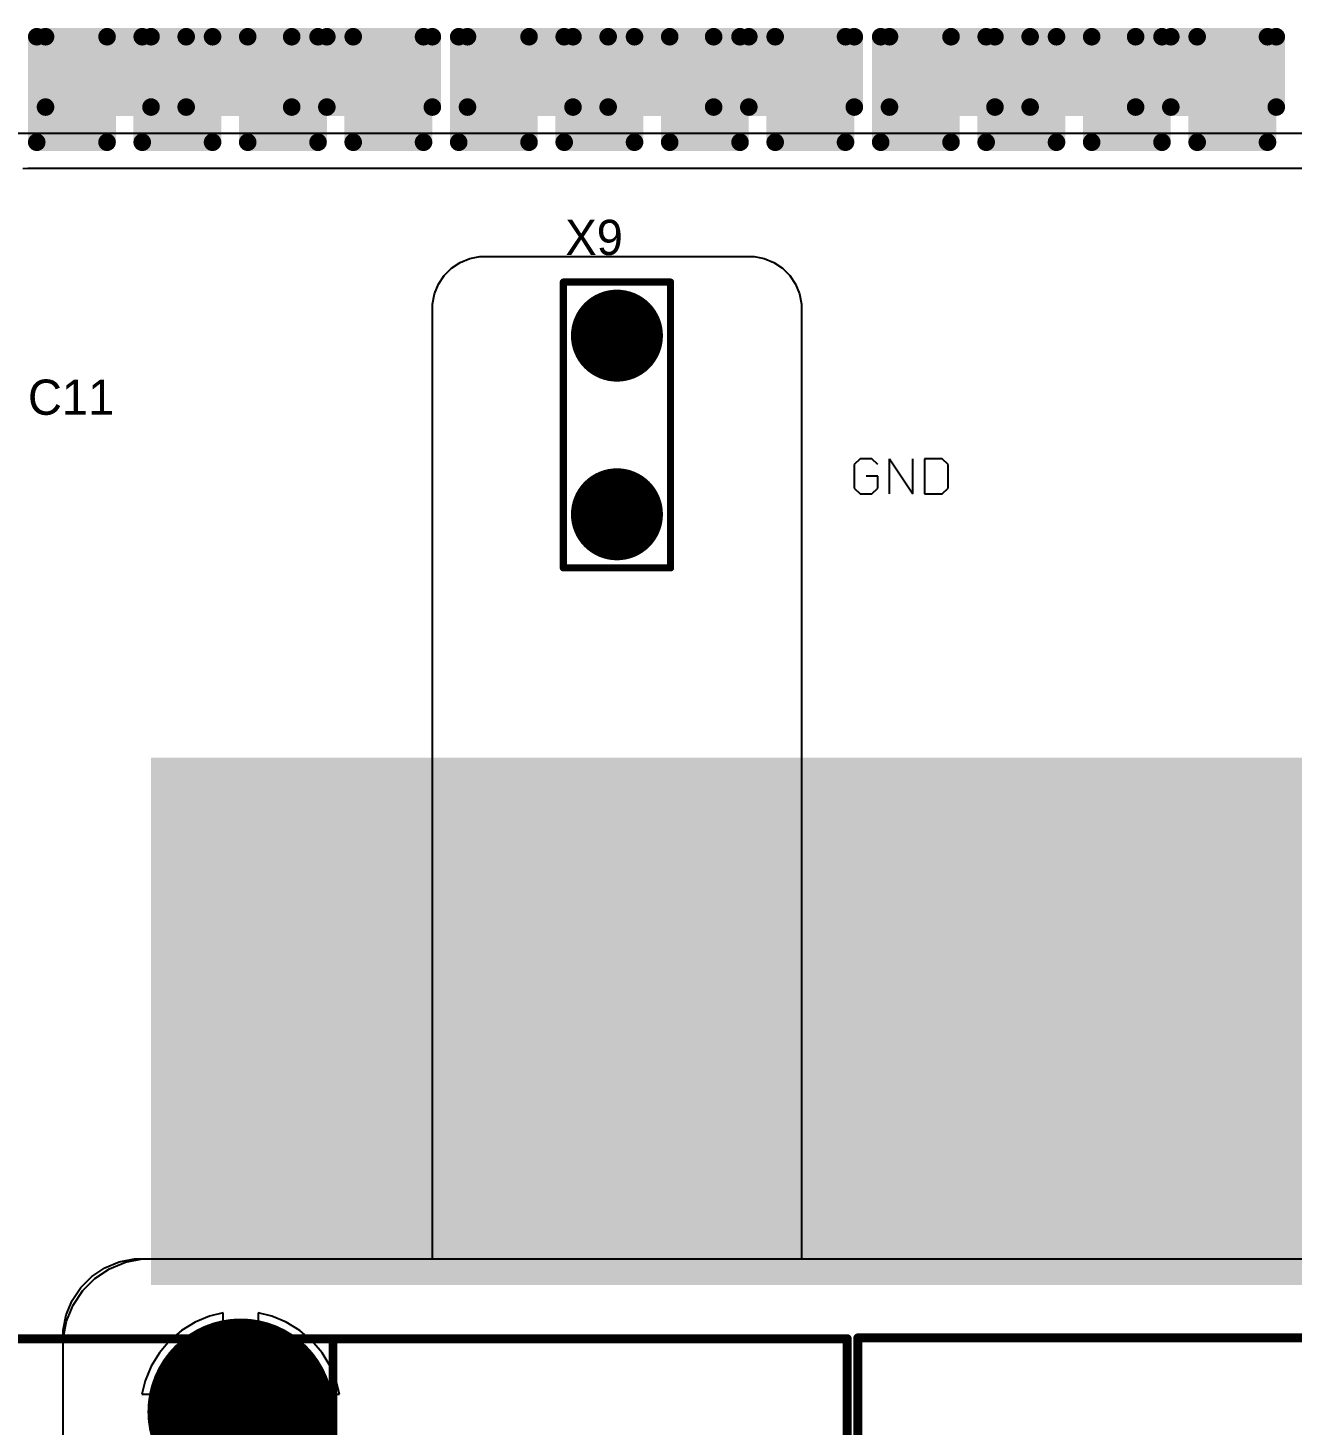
# Model space of a CAD drawing. Header units: millimetres. Extents: x 25 to 183, y 185 to 406.
# Drawn here: x 80.9 to 116.85, y 315.42 to 355.15 of the extents above; entities that cross this region are included whole.
import ezdxf

# ---------------------------------------------------------------- set-up
doc = ezdxf.new("R2010")
doc.units = ezdxf.units.MM
for name, color, linetype in [('BottomLayer', 5, 'Continuous'), ('BottomSolder', 6, 'Continuous'), ('MultiLayer', 9, 'Continuous'), ('PadHoleLayer', 156, 'Continuous'), ('TopLayer', 1, 'Continuous'), ('TopOverlay', 2, 'Continuous'), ('TopSolder', 216, 'Continuous')]:
    doc.layers.add(name, color=color, linetype=linetype)

# ---------------------------------------------------------------- blocks, each defined once
blk = doc.blocks.new('63849_1_INSULATOR_154719_1__1844')
at = {"layer": 'BottomLayer', "const_width": 1.206}
for points in [[(-0.603, 0, 1), (0.603, 0, 1)], [(4.477, 0, 1), (5.683, 0, 1)]]:
    blk.add_lwpolyline(points, format="xyb", close=True, dxfattribs=at)
at = {"layer": 'BottomSolder', "const_width": 1.308}
for points in [[(-0.654, 0, 1), (0.654, 0, 1)], [(4.426, 0, 1), (5.734, 0, 1)]]:
    blk.add_lwpolyline(points, format="xyb", close=True, dxfattribs=at)
at = {"layer": 'MultiLayer', "const_width": 1.206}
for points in [[(-0.603, 0, 1), (0.603, 0, 1)], [(4.477, 0, 1), (5.683, 0, 1)]]:
    blk.add_lwpolyline(points, format="xyb", close=True, dxfattribs=at)
at = {"layer": 'PadHoleLayer', "const_width": 0.75}
for points in [[(-0.375, 0, 1), (0.375, 0, 1)], [(4.705, 0, 1), (5.455, 0, 1)]]:
    blk.add_lwpolyline(points, format="xyb", close=True, dxfattribs=at)
at = {"layer": 'TopLayer', "const_width": 1.206}
for points in [[(-0.603, 0, 1), (0.603, 0, 1)], [(4.477, 0, 1), (5.683, 0, 1)]]:
    blk.add_lwpolyline(points, format="xyb", close=True, dxfattribs=at)
at = {"layer": 'TopOverlay', "const_width": 0.203}
for points in [[(-1.524, 1.524), (-1.524, -1.524)], [(-1.524, 1.524), (6.604, 1.524)], [(6.604, 1.524), (6.604, -1.524)], [(-1.524, -1.524), (6.604, -1.524)]]:
    blk.add_lwpolyline(points, dxfattribs=at)
at = {"layer": 'TopOverlay', "const_width": 0.102}
for points in [[(-1.575, 1.524, 1), (-1.473, 1.524, 1)], [(-1.575, 1.524, 1), (-1.473, 1.524, 1)], [(6.553, 1.524, 1), (6.655, 1.524, 1)], [(6.553, 1.524, 1), (6.655, 1.524, 1)], [(-1.575, -1.524, 1), (-1.473, -1.524, 1)], [(-1.575, -1.524, 1), (-1.473, -1.524, 1)], [(6.553, -1.524, 1), (6.655, -1.524, 1)], [(6.553, -1.524, 1), (6.655, -1.524, 1)]]:
    blk.add_lwpolyline(points, format="xyb", close=True, dxfattribs=at)
at = {"layer": 'TopSolder', "const_width": 1.308}
for points in [[(-0.654, 0, 1), (0.654, 0, 1)], [(4.426, 0, 1), (5.734, 0, 1)]]:
    blk.add_lwpolyline(points, format="xyb", close=True, dxfattribs=at)
blk = doc.blocks.new('HEAT_SINK_C40_058_VE_1862')
at = {"layer": 'BottomLayer', "const_width": 2.55}
for points in [[(-1.275, 0, 1), (1.275, 0, 1)], [(-1.275, -53.925, 1), (1.275, -53.925, 1)]]:
    blk.add_lwpolyline(points, format="xyb", close=True, dxfattribs=at)
at = {"layer": 'BottomSolder', "const_width": 2.652}
for points in [[(-1.326, 0, 1), (1.326, 0, 1)], [(-1.326, -53.925, 1), (1.326, -53.925, 1)]]:
    blk.add_lwpolyline(points, format="xyb", close=True, dxfattribs=at)
at = {"layer": 'MultiLayer', "const_width": 2.55}
for points in [[(-1.275, 0, 1), (1.275, 0, 1)], [(-1.275, -53.925, 1), (1.275, -53.925, 1)]]:
    blk.add_lwpolyline(points, format="xyb", close=True, dxfattribs=at)
at = {"layer": 'PadHoleLayer', "const_width": 1.5}
for points in [[(-0.75, 0, 1), (0.75, 0, 1)], [(-0.75, -53.925, 1), (0.75, -53.925, 1)]]:
    blk.add_lwpolyline(points, format="xyb", close=True, dxfattribs=at)
at = {"layer": 'TopLayer', "const_width": 2.55}
for points in [[(-1.275, 0, 1), (1.275, 0, 1)], [(-1.275, -53.925, 1), (1.275, -53.925, 1)]]:
    blk.add_lwpolyline(points, format="xyb", close=True, dxfattribs=at)
at = {"layer": 'TopOverlay', "const_width": 0.254}
for points in [[(-2.625, 2), (-17.25, 2)], [(-17.25, 2), (-17.25, -56)], [(14.75, 2), (-2.625, 2)], [(-2.625, 2), (-2.625, -56)], [(14.75, 2), (14.75, -56)], [(-2.625, -56), (-17.25, -56)], [(14.75, -56), (-2.6, -56)]]:
    blk.add_lwpolyline(points, dxfattribs=at)
at = {"layer": 'TopOverlay', "const_width": 0.127}
for points in [[(-17.314, 2, 1), (-17.187, 2, 1)], [(-17.314, 2, 1), (-17.187, 2, 1)], [(-2.689, 2, 1), (-2.562, 2, 1)], [(-2.689, 2, 1), (-2.562, 2, 1)], [(-2.689, 2, 1), (-2.562, 2, 1)], [(14.687, 2, 1), (14.814, 2, 1)], [(14.687, 2, 1), (14.814, 2, 1)], [(-17.314, -56, 1), (-17.187, -56, 1)], [(-17.314, -56, 1), (-17.187, -56, 1)], [(-2.689, -56, 1), (-2.562, -56, 1)], [(-2.689, -56, 1), (-2.562, -56, 1)], [(-2.663, -56, 1), (-2.536, -56, 1)], [(14.687, -56, 1), (14.814, -56, 1)], [(14.687, -56, 1), (14.814, -56, 1)]]:
    blk.add_lwpolyline(points, format="xyb", close=True, dxfattribs=at)
at = {"layer": 'TopSolder', "const_width": 2.652}
for points in [[(-1.326, 0, 1), (1.326, 0, 1)], [(-1.326, -53.925, 1), (1.326, -53.925, 1)]]:
    blk.add_lwpolyline(points, format="xyb", close=True, dxfattribs=at)
blk = doc.blocks.new('HEAT_SINK_C40_058_VE_1863')
at = {"layer": 'BottomLayer', "const_width": 2.55}
for points in [[(-1.275, 0, 1), (1.275, 0, 1)], [(-1.275, -53.925, 1), (1.275, -53.925, 1)]]:
    blk.add_lwpolyline(points, format="xyb", close=True, dxfattribs=at)
at = {"layer": 'BottomSolder', "const_width": 2.652}
for points in [[(-1.326, 0, 1), (1.326, 0, 1)], [(-1.326, -53.925, 1), (1.326, -53.925, 1)]]:
    blk.add_lwpolyline(points, format="xyb", close=True, dxfattribs=at)
at = {"layer": 'MultiLayer', "const_width": 2.55}
for points in [[(-1.275, 0, 1), (1.275, 0, 1)], [(-1.275, -53.925, 1), (1.275, -53.925, 1)]]:
    blk.add_lwpolyline(points, format="xyb", close=True, dxfattribs=at)
at = {"layer": 'PadHoleLayer', "const_width": 1.5}
for points in [[(-0.75, 0, 1), (0.75, 0, 1)], [(-0.75, -53.925, 1), (0.75, -53.925, 1)]]:
    blk.add_lwpolyline(points, format="xyb", close=True, dxfattribs=at)
at = {"layer": 'TopLayer', "const_width": 2.55}
for points in [[(-1.275, 0, 1), (1.275, 0, 1)], [(-1.275, -53.925, 1), (1.275, -53.925, 1)]]:
    blk.add_lwpolyline(points, format="xyb", close=True, dxfattribs=at)
at = {"layer": 'TopOverlay', "const_width": 0.254}
for points in [[(-17.25, 2), (-2.625, 2)], [(-17.25, -56), (-17.25, 2)], [(-2.625, 2), (14.75, 2)], [(-2.625, -56), (-2.625, 2)], [(14.75, -56), (14.75, 2)], [(-17.25, -56), (-2.625, -56)], [(-2.6, -56), (14.75, -56)]]:
    blk.add_lwpolyline(points, dxfattribs=at)
at = {"layer": 'TopOverlay', "const_width": 0.127}
for points in [[(-17.314, 2, 1), (-17.187, 2, 1)], [(-17.314, 2, 1), (-17.187, 2, 1)], [(-2.689, 2, 1), (-2.562, 2, 1)], [(-2.689, 2, 1), (-2.562, 2, 1)], [(-2.689, 2, 1), (-2.562, 2, 1)], [(14.687, 2, 1), (14.814, 2, 1)], [(14.687, 2, 1), (14.814, 2, 1)], [(-17.314, -56, 1), (-17.187, -56, 1)], [(-17.314, -56, 1), (-17.187, -56, 1)], [(-2.689, -56, 1), (-2.562, -56, 1)], [(-2.689, -56, 1), (-2.562, -56, 1)], [(-2.663, -56, 1), (-2.536, -56, 1)], [(14.687, -56, 1), (14.814, -56, 1)], [(14.687, -56, 1), (14.814, -56, 1)]]:
    blk.add_lwpolyline(points, format="xyb", close=True, dxfattribs=at)
at = {"layer": 'TopSolder', "const_width": 2.652}
for points in [[(-1.326, 0, 1), (1.326, 0, 1)], [(-1.326, -53.925, 1), (1.326, -53.925, 1)]]:
    blk.add_lwpolyline(points, format="xyb", close=True, dxfattribs=at)

msp = doc.modelspace()

# ---------------------------------------------------------------- linework, layer by layer
at = {"layer": 'BottomLayer'}
for p, q in [((80.9, 351.15), (80.753, 351.143)), ((123.4, 351.15), (80.9, 351.15)), ((80.9, 351.15), (80.9, 351.15)), ((92.944, 348.315), (93.189, 348.479)), ((93.189, 348.479), (93.462, 348.592)), ((93.462, 348.592), (93.752, 348.65)), ((93.752, 348.65), (93.9, 348.65)), ((93.9, 348.65), (101.4, 348.65)), ((101.4, 348.65), (101.4, 348.65)), ((101.4, 348.65), (101.4, 348.65)), ((101.4, 348.65), (101.548, 348.65)), ((101.548, 348.65), (101.838, 348.592)), ((101.838, 348.592), (102.111, 348.479)), ((102.111, 348.479), (102.356, 348.315)), ((92.571, 347.861), (92.735, 348.106)), ((92.735, 348.106), (92.944, 348.315)), ((102.356, 348.315), (102.565, 348.106)), ((102.565, 348.106), (102.729, 347.861)), ((92.458, 347.588), (92.571, 347.861)), ((102.729, 347.861), (102.842, 347.588)), ((92.4, 347.298), (92.458, 347.588)), ((92.4, 347.15), (92.4, 347.298)), ((102.842, 347.588), (102.9, 347.298)), ((102.9, 347.298), (102.9, 347.15)), ((92.4, 347.03), (92.4, 347.15)), ((92.4, 347.15), (92.4, 347.15)), ((92.4, 347.15), (92.4, 347.15)), ((92.4, 320.15), (92.4, 347.03)), ((102.9, 347.15), (102.9, 320.15)), ((82.716, 319.648), (83.084, 319.894)), ((83.084, 319.894), (83.494, 320.064)), ((83.494, 320.064), (83.928, 320.15)), ((83.928, 320.15), (84.15, 320.15)), ((84.15, 320.15), (92.4, 320.15)), ((102.9, 320.15), (125.15, 320.15)), ((82.402, 319.334), (82.716, 319.648)), ((82.156, 318.966), (82.402, 319.334)), ((81.986, 318.556), (82.156, 318.966)), ((81.9, 318.121), (81.986, 318.556)), ((81.9, 317.9), (81.9, 318.121)), ((81.9, 317.78), (81.9, 317.9)), ((81.9, 317.9), (81.9, 317.9)), ((81.9, 317.9), (81.9, 317.9)), ((81.9, 317.9), (81.9, 317.9)), ((81.9, 308.15), (81.9, 317.78))]:
    msp.add_line(p, q, dxfattribs=at)
at = {"layer": 'BottomSolder', "const_width": 0.25}
for points in [[(81.025, 354.9, 1), (81.275, 354.9, 1)], [(83.025, 354.9, 1), (83.275, 354.9, 1)], [(84.025, 354.9, 1), (84.275, 354.9, 1)], [(86.025, 354.9, 1), (86.275, 354.9, 1)], [(87.025, 354.9, 1), (87.275, 354.9, 1)], [(89.025, 354.9, 1), (89.275, 354.9, 1)], [(90.025, 354.9, 1), (90.275, 354.9, 1)], [(92.025, 354.9, 1), (92.275, 354.9, 1)], [(93.025, 354.9, 1), (93.275, 354.9, 1)], [(95.025, 354.9, 1), (95.275, 354.9, 1)], [(96.025, 354.9, 1), (96.275, 354.9, 1)], [(98.025, 354.9, 1), (98.275, 354.9, 1)], [(99.025, 354.9, 1), (99.275, 354.9, 1)], [(101.025, 354.9, 1), (101.275, 354.9, 1)], [(102.025, 354.9, 1), (102.275, 354.9, 1)], [(104.025, 354.9, 1), (104.275, 354.9, 1)], [(105.025, 354.9, 1), (105.275, 354.9, 1)], [(107.025, 354.9, 1), (107.275, 354.9, 1)], [(108.025, 354.9, 1), (108.275, 354.9, 1)], [(110.025, 354.9, 1), (110.275, 354.9, 1)], [(111.025, 354.9, 1), (111.275, 354.9, 1)], [(113.025, 354.9, 1), (113.275, 354.9, 1)], [(114.025, 354.9, 1), (114.275, 354.9, 1)], [(116.025, 354.9, 1), (116.275, 354.9, 1)], [(81.025, 351.9, 1), (81.275, 351.9, 1)], [(83.025, 351.9, 1), (83.275, 351.9, 1)], [(84.025, 351.9, 1), (84.275, 351.9, 1)], [(86.025, 351.9, 1), (86.275, 351.9, 1)], [(87.025, 351.9, 1), (87.275, 351.9, 1)], [(89.025, 351.9, 1), (89.275, 351.9, 1)], [(90.025, 351.9, 1), (90.275, 351.9, 1)], [(92.025, 351.9, 1), (92.275, 351.9, 1)], [(93.025, 351.9, 1), (93.275, 351.9, 1)], [(95.025, 351.9, 1), (95.275, 351.9, 1)], [(96.025, 351.9, 1), (96.275, 351.9, 1)], [(98.025, 351.9, 1), (98.275, 351.9, 1)], [(99.025, 351.9, 1), (99.275, 351.9, 1)], [(101.025, 351.9, 1), (101.275, 351.9, 1)], [(102.025, 351.9, 1), (102.275, 351.9, 1)], [(104.025, 351.9, 1), (104.275, 351.9, 1)], [(105.025, 351.9, 1), (105.275, 351.9, 1)], [(107.025, 351.9, 1), (107.275, 351.9, 1)], [(108.025, 351.9, 1), (108.275, 351.9, 1)], [(110.025, 351.9, 1), (110.275, 351.9, 1)], [(111.025, 351.9, 1), (111.275, 351.9, 1)], [(113.025, 351.9, 1), (113.275, 351.9, 1)], [(114.025, 351.9, 1), (114.275, 351.9, 1)], [(116.025, 351.9, 1), (116.275, 351.9, 1)]]:
    msp.add_lwpolyline(points, format="xyb", close=True, dxfattribs=at)
at = {"layer": 'BottomSolder'}
for points in [[(83.4, 351.9), (83.4, 354.9), (80.9, 351.9), (80.9, 354.9)], [(83.15, 351.65), (83.15, 355.15), (81.15, 351.65), (81.15, 355.15)], [(86.4, 351.9), (86.4, 354.9), (83.9, 351.9), (83.9, 354.9)], [(86.15, 351.65), (86.15, 355.15), (84.15, 351.65), (84.15, 355.15)], [(89.4, 351.9), (89.4, 354.9), (86.9, 351.9), (86.9, 354.9)], [(89.15, 351.65), (89.15, 355.15), (87.15, 351.65), (87.15, 355.15)], [(92.4, 351.9), (92.4, 354.9), (89.9, 351.9), (89.9, 354.9)], [(92.15, 351.65), (92.15, 355.15), (90.15, 351.65), (90.15, 355.15)], [(95.4, 351.9), (95.4, 354.9), (92.9, 351.9), (92.9, 354.9)], [(95.15, 351.65), (95.15, 355.15), (93.15, 351.65), (93.15, 355.15)], [(98.4, 351.9), (98.4, 354.9), (95.9, 351.9), (95.9, 354.9)], [(98.15, 351.65), (98.15, 355.15), (96.15, 351.65), (96.15, 355.15)], [(101.4, 351.9), (101.4, 354.9), (98.9, 351.9), (98.9, 354.9)], [(101.15, 351.65), (101.15, 355.15), (99.15, 351.65), (99.15, 355.15)], [(104.4, 351.9), (104.4, 354.9), (101.9, 351.9), (101.9, 354.9)], [(104.15, 351.65), (104.15, 355.15), (102.15, 351.65), (102.15, 355.15)], [(107.4, 351.9), (107.4, 354.9), (104.9, 351.9), (104.9, 354.9)], [(107.15, 351.65), (107.15, 355.15), (105.15, 351.65), (105.15, 355.15)], [(110.4, 351.9), (110.4, 354.9), (107.9, 351.9), (107.9, 354.9)], [(110.15, 351.65), (110.15, 355.15), (108.15, 351.65), (108.15, 355.15)], [(113.4, 351.9), (113.4, 354.9), (110.9, 351.9), (110.9, 354.9)], [(113.15, 351.65), (113.15, 355.15), (111.15, 351.65), (111.15, 355.15)], [(116.4, 351.9), (116.4, 354.9), (113.9, 351.9), (113.9, 354.9)], [(116.15, 351.65), (116.15, 355.15), (114.15, 351.65), (114.15, 355.15)]]:
    msp.add_solid(points, dxfattribs=at)
at = {"layer": 'TopLayer'}
for p, q in [((141.65, 352.15), (62.9, 352.15)), ((82.806, 319.592), (83.216, 319.865)), ((83.216, 319.865), (83.671, 320.054)), ((83.671, 320.054), (84.154, 320.15)), ((84.154, 320.15), (84.4, 320.15)), ((84.4, 320.15), (125.15, 320.15)), ((82.458, 319.244), (82.806, 319.592)), ((82.185, 318.834), (82.458, 319.244)), ((81.996, 318.379), (82.185, 318.834)), ((81.9, 317.896), (81.996, 318.379)), ((85.652, 318.347), (85.27, 318.113)), ((86.067, 318.519), (85.652, 318.347)), ((86.45, 318.611), (86.067, 318.519)), ((86.45, 316.3), (86.45, 318.611)), ((87.833, 318.519), (87.45, 318.611)), ((87.45, 318.611), (87.45, 316.3)), ((88.248, 318.347), (87.833, 318.519)), ((88.63, 318.113), (88.248, 318.347)), ((81.9, 317.65), (81.9, 317.896)), ((85.27, 318.113), (84.929, 317.821)), ((88.972, 317.821), (88.63, 318.113)), ((81.9, 313.65), (81.9, 317.65)), ((81.9, 317.65), (81.9, 317.65)), ((81.9, 317.65), (81.9, 317.65)), ((84.637, 317.48), (84.403, 317.098)), ((84.929, 317.821), (84.637, 317.48)), ((89.263, 317.48), (88.972, 317.821)), ((89.497, 317.098), (89.263, 317.48)), ((84.403, 317.098), (84.231, 316.683)), ((89.669, 316.683), (89.497, 317.098)), ((84.231, 316.683), (84.139, 316.3)), ((89.761, 316.3), (89.669, 316.683)), ((84.139, 316.3), (86.45, 316.3)), ((87.45, 316.3), (89.761, 316.3))]:
    msp.add_line(p, q, dxfattribs=at)
at = {"layer": 'TopOverlay'}
for p, q in [((104.567, 342.9), (104.4, 342.733)), ((104.9, 342.9), (104.567, 342.9)), ((105.066, 342.733), (104.9, 342.9)), ((105.4, 341.9), (105.4, 342.9)), ((105.4, 342.9), (106.066, 341.9)), ((106.066, 341.9), (106.066, 342.9)), ((106.399, 342.9), (106.399, 341.9)), ((106.899, 342.9), (106.399, 342.9)), ((107.066, 342.733), (106.899, 342.9)), ((104.4, 342.733), (104.4, 342.067)), ((107.066, 342.067), (107.066, 342.733)), ((104.4, 342.067), (104.567, 341.9)), ((105.066, 342.4), (104.733, 342.4)), ((104.9, 341.9), (105.066, 342.067)), ((105.066, 342.067), (105.066, 342.4)), ((106.899, 341.9), (107.066, 342.067)), ((104.567, 341.9), (104.9, 341.9)), ((106.399, 341.9), (106.899, 341.9))]:
    msp.add_line(p, q, dxfattribs=at)
msp.add_solid([(84.4, 319.4), (124.4, 319.4), (84.4, 334.4), (124.4, 334.4)], dxfattribs=at)
at = {"layer": 'TopSolder', "const_width": 0.25}
for points in [[(81.275, 354.9, 1), (81.525, 354.9, 1)], [(84.275, 354.9, 1), (84.525, 354.9, 1)], [(85.275, 354.9, 1), (85.525, 354.9, 1)], [(88.275, 354.9, 1), (88.525, 354.9, 1)], [(89.275, 354.9, 1), (89.525, 354.9, 1)], [(92.275, 354.9, 1), (92.525, 354.9, 1)], [(93.275, 354.9, 1), (93.525, 354.9, 1)], [(96.275, 354.9, 1), (96.525, 354.9, 1)], [(97.275, 354.9, 1), (97.525, 354.9, 1)], [(100.275, 354.9, 1), (100.525, 354.9, 1)], [(101.275, 354.9, 1), (101.525, 354.9, 1)], [(104.275, 354.9, 1), (104.525, 354.9, 1)], [(105.275, 354.9, 1), (105.525, 354.9, 1)], [(108.275, 354.9, 1), (108.525, 354.9, 1)], [(109.275, 354.9, 1), (109.525, 354.9, 1)], [(112.275, 354.9, 1), (112.525, 354.9, 1)], [(113.275, 354.9, 1), (113.525, 354.9, 1)], [(116.275, 354.9, 1), (116.525, 354.9, 1)], [(81.275, 352.9, 1), (81.525, 352.9, 1)], [(84.275, 352.9, 1), (84.525, 352.9, 1)], [(85.275, 352.9, 1), (85.525, 352.9, 1)], [(88.275, 352.9, 1), (88.525, 352.9, 1)], [(89.275, 352.9, 1), (89.525, 352.9, 1)], [(92.275, 352.9, 1), (92.525, 352.9, 1)], [(93.275, 352.9, 1), (93.525, 352.9, 1)], [(96.275, 352.9, 1), (96.525, 352.9, 1)], [(97.275, 352.9, 1), (97.525, 352.9, 1)], [(100.275, 352.9, 1), (100.525, 352.9, 1)], [(101.275, 352.9, 1), (101.525, 352.9, 1)], [(104.275, 352.9, 1), (104.525, 352.9, 1)], [(105.275, 352.9, 1), (105.525, 352.9, 1)], [(108.275, 352.9, 1), (108.525, 352.9, 1)], [(109.275, 352.9, 1), (109.525, 352.9, 1)], [(112.275, 352.9, 1), (112.525, 352.9, 1)], [(113.275, 352.9, 1), (113.525, 352.9, 1)], [(116.275, 352.9, 1), (116.525, 352.9, 1)]]:
    msp.add_lwpolyline(points, format="xyb", close=True, dxfattribs=at)
at = {"layer": 'TopSolder'}
for points in [[(81.15, 352.9), (84.65, 352.9), (81.15, 354.9), (84.65, 354.9)], [(81.4, 352.65), (84.4, 352.65), (81.4, 355.15), (84.4, 355.15)], [(85.15, 352.9), (88.65, 352.9), (85.15, 354.9), (88.65, 354.9)], [(85.4, 352.65), (88.4, 352.65), (85.4, 355.15), (88.4, 355.15)], [(89.15, 352.9), (92.65, 352.9), (89.15, 354.9), (92.65, 354.9)], [(89.4, 352.65), (92.4, 352.65), (89.4, 355.15), (92.4, 355.15)], [(93.15, 352.9), (96.65, 352.9), (93.15, 354.9), (96.65, 354.9)], [(93.4, 352.65), (96.4, 352.65), (93.4, 355.15), (96.4, 355.15)], [(97.15, 352.9), (100.65, 352.9), (97.15, 354.9), (100.65, 354.9)], [(97.4, 352.65), (100.4, 352.65), (97.4, 355.15), (100.4, 355.15)], [(101.15, 352.9), (104.65, 352.9), (101.15, 354.9), (104.65, 354.9)], [(101.4, 352.65), (104.4, 352.65), (101.4, 355.15), (104.4, 355.15)], [(105.15, 352.9), (108.65, 352.9), (105.15, 354.9), (108.65, 354.9)], [(105.4, 352.65), (108.4, 352.65), (105.4, 355.15), (108.4, 355.15)], [(109.15, 352.9), (112.65, 352.9), (109.15, 354.9), (112.65, 354.9)], [(109.4, 352.65), (112.4, 352.65), (109.4, 355.15), (112.4, 355.15)], [(113.15, 352.9), (116.65, 352.9), (113.15, 354.9), (116.65, 354.9)], [(113.4, 352.65), (116.4, 352.65), (113.4, 355.15), (116.4, 355.15)]]:
    msp.add_solid(points, dxfattribs=at)

# ---------------------------------------------------------------- block references
for name, p, rotation in [('63849_1_INSULATOR_154719_1__1844', (97.65, 341.32), 90), ('HEAT_SINK_C40_058_VE_1862', (86.95, 261.875), 180)]:
    msp.add_blockref(name, p, dxfattribs=dict(rotation=rotation))
msp.add_blockref('HEAT_SINK_C40_058_VE_1863', (121.75, 315.9))

# ---------------------------------------------------------------- texts
at = {"layer": 'TopOverlay'}
for s, p in [('X9', (96.183, 348.694)), ('C11', (80.9, 344.15))]:
    msp.add_text(s, height=1, dxfattribs=at).set_placement(p)

doc.saveas('drawing.dxf')
